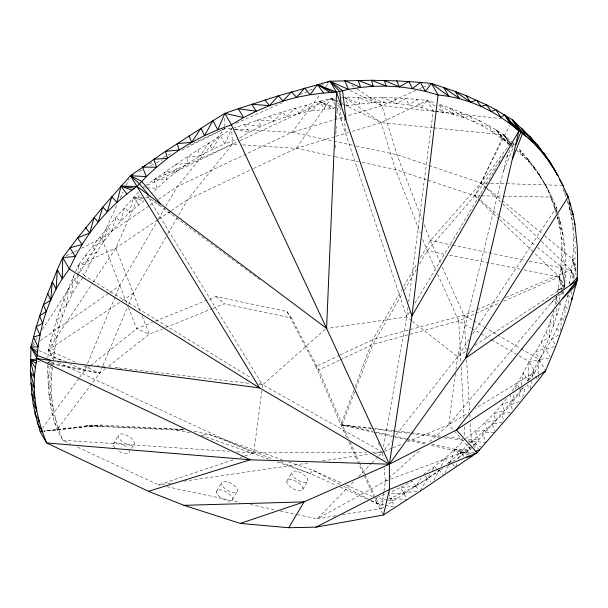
<?xml version="1.0" encoding="UTF-8"?>
<svg xmlns="http://www.w3.org/2000/svg" width="608" height="608" viewBox="0 0 608 608"><rect width="100%" height="100%" fill="white"/><g stroke="black" fill="none" stroke-linecap="round" stroke-linejoin="round"><path stroke-width="0.46" stroke-dasharray="3.04 2.28" d="M47.667 364.982C48.047 390.488 48.974 417.992 62.829 440.26L70.52 443.848M224.846 126.608L224.846 118.096M564.969 318.106L564.984 305.839L567.348 295.891M564.437 288.64C566.633 263.538 565.752 237.044 557.696 213.081M77.984 275.546L77.687 284.954C63.369 307.245 55.374 333.328 53.892 359.738M78.014 274.603L78.303 265.194C96.938 239.636 117.238 215.323 138.563 191.984M560.819 330.965L561.374 317.285L564.984 305.839L567.69 309.168M47.895 357.504L48.237 349.965L56.354 320.355L63.939 298.969L78.303 265.194L115.862 248.011L158.027 219.594M538.171 377.766L538.308 374.999M538.354 374.08L539.076 359.336C548.431 346.446 555.948 332.264 561.374 317.285L563.943 320.568M528.458 380.517L535.017 371.99L549.404 336.969L550.156 321.647L552.725 313.523M335.183 147.98L335.373 144.195M335.905 133.798L336.292 126.228M336.68 118.666L337.212 108.262L319.306 101.422L282.34 112.009L232.568 128.455M527.919 381.224L529.104 361.532C537.92 349.281 545.019 335.836 550.156 321.647L553.44 325.782L549.404 336.969L541.059 342.372L544.966 348.445L535.428 352.161L540.155 360.141L529.104 361.532L516.83 354.449M53.838 360.468L48.237 349.965L54.804 349.319L50.494 340.488L56.521 338.208L53.208 330.6L59.082 327.036L56.354 320.355L62.502 315.962L59.941 309.799L66.774 305.193L68.354 287.88L71.85 294.834L73.15 276.602L77.687 284.954L83.235 277.035M569.445 283.913C573.762 256.31 576.68 227.514 567.044 200.564M557.703 215.544L561.131 224.086L557.323 217.124C564.733 241.604 561.23 267.132 557.536 291.855M52.516 367.407C48.594 392.061 53.413 417.369 62.829 440.26L229.163 451.318M244.758 455.962L253.741 452.952L262.086 388.664M262.208 387.737L262.572 384.94L146.984 195.252M407.938 307.488L406.722 316.897L383.374 447.465M408.66 301.842L433.261 110.876L427.31 100.449C398.802 97.303 370.044 96.763 341.4 97.858M455.422 373.494L448.772 424.734L429.757 441.644M455.909 369.763L457.604 356.721L508.09 152.312M383.868 492.024L381.581 508.417L342.38 514.748M383.998 491.112L385.396 481.088L384.104 468.016M530.366 388.725L531.506 381.398M532.084 377.743L533.087 371.336L539.076 359.336L549.138 358.416M556.814 296.218L554.397 307.397M520.706 388.96L520.402 390.746L504.306 410.423L473.032 446.401M521.307 385.381L523.42 372.848L529.104 361.532L535.017 371.99L475.372 408.47M559.588 300.253L558.114 288.359L562.78 295.313L563.684 291.726M522.652 397.244L525.426 386.49M141.839 197.539L133.448 197.6L129.375 212.747C110.238 230.341 94.863 251.879 84.238 275.591L251.271 378.016M465.789 438.49C479.233 428.617 491.462 417.118 502.162 404.312L512.521 400.497L514.649 392.57M515.599 389.052L517.02 383.762L523.42 372.848L527.508 380.464M556.708 308.712L557.042 315.012L553.576 310.817L553.44 325.782L560.629 303.096M48.48 365.826L51.3 378.442L47.66 373.266L51.14 388.193L48.1 383.937L51.802 398.339L48.982 394.159L53.322 408.713L52.09 413.098L55.685 419.201L54.294 421.77L58.87 429.734L43.875 431.156L86.792 425.813L101.437 425.098L184.08 429.56L86.792 425.813L176.723 430.031L184.125 429.803M84.238 275.591L78.303 265.194L89.931 263.872L85.15 255.938L96.414 252.54L92.386 246.476L103.664 241.672L107.928 227.134L111.652 231.336L116.166 217.33L120.278 221.646L124.693 207.465L129.375 212.747L145.358 199.652M455.787 466.693L456.95 463.25M458.394 458.949L460.712 452.063C473.062 438.132 489.486 428.724 501.782 414.694C509.618 406.114 517.058 397.13 523.351 387.349M450.125 462.779L454.921 449.244L465.067 439.052M353.879 390.207L340.868 424.848L346.758 437.676M355.216 386.65L372.902 339.576L401.873 289.666M354.624 392.084L342.182 424.696L348.49 438.49M355.969 388.558L372.78 344.485L402.58 293.155M503.546 171.023L513.198 147.501L511.009 144.537M115.148 296.871L84.717 370.378L79.701 377.256M115.505 295.997L119.852 285.494L157.86 220.035M506.829 157.753L511.222 147.121M102.676 366.198L99.765 373.145L92.34 382.972M103.041 365.332L128.189 305.452M128.554 304.585L133.296 293.307L167.352 234.642M93.32 281.998L115.862 248.011L139.749 193.792M145.418 185.592L186.527 157.236L231.724 128.752L224.838 143.914C197.79 154.987 173.09 171.684 152.813 192.744M445.026 472.956L449.114 463.988M449.487 463.167L450.232 461.54L460.712 452.063L476.201 452.633M557.323 217.124L562.864 233.457L561.116 237.287L564.148 243.42L561.838 247.213L564.992 253.87L561.777 257.009L565.379 264.609L560.941 266.623L536.119 246.21M79.01 273.152L101.734 238.161L117.481 203.954M120.232 197.965L122.991 191.984M126.137 185.144L128.896 179.155M439.637 469.467L438.87 471.078L386.916 505.043M441.165 466.245L444.988 458.189L454.921 449.244L470.242 449.464L472.507 446.986L469.156 447.822L448.772 424.734L406.942 442.039M419.604 263.819L427.173 250.785L474.81 195.768L503.88 134.892C483.907 121.311 461.502 111.773 438.702 104.067L443.566 112.282C468.16 116.751 490.968 128.744 509.778 145.046M420.402 257.754L430.38 240.57L481.004 182.962L509.481 125.75M573.739 226.624L572.949 228.152L574.613 231.504M433.755 480.16L439.181 470.372L443.908 475.403M429.871 474.62L427.553 478.663L423.563 474.217L434.515 466.526L444.988 458.189L449.829 463.623M432.197 470.577L434.515 466.526L436.384 468.479M158.331 219.214L165.46 206.94M165.931 206.127L177.331 186.489L224.846 128.501L231.473 128.873M167.823 233.822L178.235 215.901M178.706 215.088L187.697 199.606L232.378 144.225L239.248 141.033M113.369 444.015L118.324 435.488M131.571 448.324L134.269 443.673M216.585 491.378L221.532 482.858M232.53 499.563L237.477 491.044M286.839 481.11L291.787 472.583M403.773 286.391L417.073 263.477M404.472 289.894L416.298 269.526M302.86 489.334L307.808 480.806M527.698 380.585L533.087 371.336L535.336 375.516M409.655 312.01L406.722 316.897L327.818 328.312M415.028 303.05L495.611 168.667M498.545 163.78L500.004 161.34M420.295 490.648L427.606 478.504L439.181 470.372M416.062 486.263L412.163 481.224L400.338 487.532L404.525 493.78L388.162 493.126L400.338 487.532L416.062 486.263L421.564 477.432M32.52 344.728L35.104 340.754M35.621 339.956L37.172 337.569M42.34 329.62L78.493 273.95M469.102 339.332L457.604 356.721L395.443 435.731M472.766 333.8L556.426 207.32C547.177 185.721 535.04 165.026 518.274 148.382M66.28 361.714L54.028 357.542L48.237 349.965L92.796 282.788M511.959 391.271L517.02 383.762L518.905 387.646M147.052 187.918L157.274 188.237L153.71 179.588L166.85 179.413L164.464 172.094L177.247 170.977L175.408 164.646L188.396 163.081L186.527 157.236L200.116 155.891L209.061 142.713L212.291 149.492L220.392 135.652L224.838 143.914L237.682 139.156M575.252 236.368L573.709 238.64L575.252 241.862M253.544 168.522L296.301 148.337L331.178 98.336L334.894 98.162M427.941 180.272L474.81 195.768L503.318 155.808M42.37 428.465L79.146 378.024M158.627 199.272L177.331 186.489L292.091 132.316L319.77 94.962M325.979 86.572L328.244 83.524M429.119 165.536L481.004 182.962L510.963 142.652M338.109 101.278L331.178 98.336L319.306 101.422L312.284 110.778C286.452 115.117 261.493 124.465 239.225 138.252M91.762 383.732L56.916 429.856L101.437 425.098L43.913 431.133M506.601 398.574L502.162 404.312L504.306 410.423L493.764 413.835L495.847 420.417L484.758 422.818L487.312 430.297L475.175 431.232L478.808 439.949L466.898 439.166M384.294 449.897L391.332 440.952M522.713 387.82L520.402 390.746L519.278 388.421M562.073 289.818L564.961 286.307L560.941 266.623L565.356 275.462M557.422 295.465L448.772 424.734L468.92 412.414M150.077 195.647L145.958 199.204M234.498 129.322L249.28 132.377L244.37 124.328L261.326 126.358L257.062 120.057L273.76 121.144L282.34 112.009L286.505 116.789L294.834 108.262L299.425 113.324L307.177 104.728L312.284 110.778L334.187 108.399L319.306 101.422L324.923 109.113M558.577 290.495L565.09 283.609L560.941 266.623L565.204 280.881M353.491 481.772L317.178 518.822L297.7 514.657M358.773 476.383L371.313 463.585M371.974 462.908L377.918 456.851M378.579 456.175L382.538 452.132L257.731 381.968M550.742 303.407L563.251 291.46M325.234 329.209L262.572 384.94L258.818 384.499M335.844 515.804L317.178 518.822L385.396 481.088L388.216 478.587M388.915 477.956L420.607 449.783M575.761 247.129L573.633 248.961L576.012 253.946M89.847 366.274L84.717 370.378L50.654 363.934M90.577 365.682L136.701 328.715L152.54 322.286M447.283 463.896L450.232 461.54L451.987 463.539M105.67 368.494L99.765 373.145L84.717 370.378L69.981 364.002M108.627 366.168L149.241 334.21L162.313 328.905M144.666 186.132L142.401 187.773L146.118 187.887M452.823 461.556L470.242 449.464L467.848 444.653M32.536 346.036L34.869 344.409M40.333 340.624L108.938 293.064M109.721 292.524L119.852 285.494L101.734 238.161L149.279 205.664M150.054 205.132L155.511 201.4M442.784 468.411L438.87 471.078L437.008 469.125M158.81 219.07L170.521 211.181M171.296 210.649L187.697 199.606L252.692 168.925M54.241 354.806L48.237 349.965L121.478 301.173M122.269 300.648L133.296 293.307L115.862 248.011M465.492 351.546L457.604 356.721L412.619 321.51M468.646 349.478L470.227 348.445M474.954 345.336L564.961 286.307L559.223 276.853L534.037 252.662M509.162 144.362L496.364 130.006L492.883 132.255L488.216 125.248L483.626 126.669L479.446 120.65L473.936 121.79L470.06 116.212L463.957 117.747L449.654 107.905L453.819 114.57L438.702 104.067M383.868 506.973L381.581 508.417L375.683 497.982L386.498 493.78M388.406 499.107C402.101 493.521 415.18 486.506 427.606 478.504L430.707 482.015M558.463 335.069L551.745 339.165L555.074 344.364M346.104 106.202C362.718 102.737 379.818 101.863 396.705 103.36L405.81 98.534L409.032 104.994L421.245 107.51L433.261 110.876L443.566 112.282L436.179 106.902M138.898 171.517L143.952 168.986M150.693 165.612L155.747 163.081M156.59 162.663L162.488 159.706M181.868 150.009L224.846 128.501L189.65 144.993M66.128 255.854L73.758 252.062M74.609 251.644L77.148 250.374M81.388 248.269L101.734 238.161M147.493 185.311L232.378 144.225L238.959 144.651M339.72 355.239L315.902 366.48L286.968 311.554L215.893 296.575L153.421 321.928M340.571 354.836L372.902 339.576L463.988 315.187L476.155 310.027M339.386 360.248L318.835 369.945L315.902 366.48L340.868 424.848L373.137 432.174M340.244 359.845L372.78 344.485L458.706 320.91L498.568 303.438M149.31 163.909L155.314 161.09M163.043 157.472L167.329 155.458M168.188 155.055L172.482 153.041M240.114 140.638L331.178 98.336L337.942 101.627M236.041 123.462L284.286 101.772M299.79 94.795L312.71 88.988M321.32 85.112L323.046 84.337M153.71 179.588L232.378 144.225L231.724 128.752M416.13 90.341L381.946 105.632L346.552 116.143M419.55 88.814L422.112 87.666M422.97 87.286L428.952 84.611M503.766 301.158L559.223 276.853L564.064 287.797M477.029 309.662L501.364 299.341M505.712 297.502L570.897 269.861L575.259 277.066M384.279 451.41L392.122 448.164M392.996 447.807L401.713 444.205M165.802 327.484L211.987 308.742M212.861 308.393L224.192 303.795L291.452 317.969L318.835 369.945L342.182 424.696L372.674 431.33M370.971 500.825L376.968 503.508L384.887 500.46M575.981 257.876L572.736 259.099L543.613 234.924M385.396 481.088L389.834 479.438M390.716 479.104L470.242 449.464L469.156 447.822M554.321 346.454L545.779 349.471L550.027 356.653M519.179 401.713L510.659 404.639L512.453 409.64M233.084 459.884L158.544 484.91L77.36 447.04M240.266 457.474L243.861 456.266M242.721 144.894L296.301 148.337L335.076 136.557M335.973 136.283L348.597 132.445M352.207 131.351L381.056 122.588L427.31 100.449L435.199 102.95M510.446 412.095L501.782 414.694L503.53 420.082M235.266 129.094L292.091 132.316L345.64 116.417M51.201 361.22L47.675 362.216L52.949 364.754L53.375 362.581L47.675 362.216L99.765 373.145L82.589 365.416M341.59 120.635L340.168 107.532L337.212 108.262L406.722 316.897L411.882 320.933M502.292 422.226L492.26 424.164L494.54 430.707M170.726 483.132L158.544 484.91L162.252 485.708M183.844 481.209L309.434 462.832M322.559 460.91L370.356 453.918M374.102 453.363L382.538 452.132L372.119 452.2M459.876 453.325L465.34 452.892L454.921 449.244L430.897 444.015M417.02 491.636L403.058 492.548L406.615 497.899M494.175 432.387L482.106 433.025L485.777 441.704M145.563 197.516L148.36 197.494L159.106 205.116L260.3 280.007M236.725 451.82L253.741 452.952L366.442 452.238M499.312 219.313L474.81 195.768L480.487 195.852M481.43 195.867L502.246 196.171M503.188 196.179L551.851 197.076L543.324 181.237L527.007 157.882L529.363 162.473L535.542 170.027L533.163 165.612L546.835 187.401L556.335 212.124M486.453 188.229L481.004 182.962L489.546 183.213M490.496 183.244L561.67 185.349M407.634 499.426L390.169 498.431L395.002 506.479M486.142 442.571L468.586 440.891M433.018 127.794L381.056 122.588L345.549 105.328M433.968 127.885L503.88 134.892L514.52 144.62M434.507 111.363L381.946 105.632L349.547 90.432M435.45 111.469L501.152 118.628M371.26 428.093L340.868 424.848L371.86 428.739M375.014 428.526L410.658 432.691M411.593 432.805L440.678 436.202M446.302 436.856L463.19 438.832M97.272 365.385L99.15 365.606M102.904 366.054L104.789 366.274M109.478 366.829L111.363 367.05M115.117 367.498L117.937 367.832M118.872 367.939L250.359 383.496M372.795 428.86L392.517 431.338M393.46 431.452L409.427 433.458M410.362 433.58L439.478 437.236M444.174 437.821L463.889 440.298M138.784 204.691L133.448 197.6L145.069 199.09M345.899 104.591L348.498 105.693L345.116 97.683L360.058 103.854L357.861 97.402L372.043 102.813L370.363 97.341L384.332 102.63L382.554 97.508L396.705 103.36L409.032 104.994L416.807 99.385L421.245 107.51L427.31 100.449L435.442 106.37M467.818 451.159L454.921 449.244L460.309 456.395M470.858 453.811L460.712 452.063L430.289 445.155M387.539 500.171L375.683 497.982L376.968 503.508L382.979 514.163M388.451 500.338L393.011 501.182L389.128 494.737M37.764 361.502L41.45 362.193M422.697 239.309L427.173 250.785L445.77 254.456M449.494 255.193L520.167 269.146M523.891 269.876L559.223 276.853L563.031 288.207M371.131 500.49L376.968 503.508L384.378 505.02M385.297 505.21L393.634 506.905M424.164 224.641L430.38 240.57L451.638 245.001M452.565 245.191L525.601 260.422M529.294 261.189L570.897 269.861L574.727 278.441M292.091 132.316L355.171 145.798M356.098 145.996L396.91 154.721L428.222 165.232M296.301 148.337L334.316 156.461M335.244 156.659L358.416 161.614M362.125 162.404L395.496 169.541L427.044 179.968M194.248 431.285L209.859 434.621L282.378 459.762M176.723 430.031L191.999 433.299M166.888 486.696L240.183 502.36M250.382 504.541L275.432 509.899M280.075 510.887L296.772 514.459M376.375 432.136L392.084 435.564M393.004 435.761L405.946 438.581M406.866 438.778L427.196 443.209M374.057 432.387L405.399 439.5M406.319 439.713L425.684 444.106M133.448 197.6L143.541 200.99M288.648 461.936L312.824 470.311L342.099 483.2M268.987 459.124L200.982 435.214L209.859 434.621L272.323 458.888M277.043 461.951L310.148 473.594L336.703 485.48M468.472 454.974L460.712 452.063L464.459 457.079M280.242 461.966L310.148 473.594L312.824 470.311L340.313 484.538M35.31 348.992L37.909 350.117M38.775 350.489L61.317 360.248M345.549 484.713L372.24 496.462M340.13 487.016L367.544 499.29M48.237 349.965L76.578 362.71M58.148 362.459L253.741 452.952M342.167 103.679L344.706 104.918M343.642 486.263L370.302 500.057M437.684 274.162L458.706 320.91L470.987 327.993M471.8 328.464L479.986 333.192M480.806 333.663L490.633 339.332M491.446 339.804L516.01 353.978M469.042 441.385L474.612 444.646M442.35 267.155L463.988 315.187L483.58 326.701M484.394 327.188L496.637 334.385M497.45 334.864L520.304 348.3M521.117 348.779L539.076 359.336L545.102 369.998M319.306 101.422L331.102 108.589M481.718 447.556L471.405 441.241L470.182 420.394M351.675 85.287L356.334 88.411M357.109 88.935L381.946 105.632L396.91 154.721L422.096 219.328M345.116 97.683L381.056 122.588L395.496 169.541L420.288 233.122M335.358 105.214L331.178 98.336L334.848 101.004M337.782 103.14L339.986 104.743M511.564 146.308L513.198 147.501M474.81 195.768L477.728 198.17M480.647 200.572L498.165 214.981M498.894 215.582L535.39 245.609M481.004 182.962L484.644 185.98M485.374 186.588L501.387 199.88M502.117 200.48L542.883 234.323M215.893 296.575L224.192 303.795M516.466 150.047L529.363 162.473L520.159 150.26L522.971 155.808L517.803 149.272M499.996 219.967L533.353 252.008M487.137 188.883L502.117 203.368M502.801 204.03L540.938 240.897M541.614 241.551L570.897 269.861L573.944 278.783M331.178 98.336L335.031 102.281M337.6 104.903L340.168 107.532M479.507 450.042L471.405 441.241L474.666 447.769M452.572 464.208L454.328 466.214M501.615 138.426L496.364 130.006L507.794 143.359M169.032 211.926L170.232 213.347M157.898 203.672L159.106 205.116M510.469 142.827L503.88 134.892L509.322 144.263M511.07 143.549L513.464 146.437M496.364 130.006L505.757 141.679M513.213 143.465L514.36 144.917M269.747 115.938L273.76 121.144M557.908 301.902L556.229 299.706L556.472 304.205M558.471 302.632L560.15 304.828M415.56 485.898L418.745 490.063M99.993 236.862L103.664 241.672M568.313 294.789L571.003 298.338M510.462 143.792L503.88 134.892L510.028 144.02M545.976 332.181L549.404 336.969M556.951 328.411L559.634 332.196M286.968 311.554L291.452 317.969M460.112 111.956L463.957 117.747M50.206 366.084L52.227 369.17M50.312 403.887L53.322 408.713M557.27 212.321L554.283 207.001L556.814 215.437M538.612 173.409L541.386 178.364M570.6 209.874L568.928 206.826L572.227 216.456M535.785 376.352L537.138 378.86M571.353 217.535L572.941 220.552M559.603 227.24L562.864 233.457M512.635 142.743L514.338 145.988M575.974 265.544L572.736 259.099L576.034 274.748M527.174 384.598L529.249 388.854M564.353 191.155L565.501 193.648M557.05 211.158L550.491 196.87L556.426 207.32L557.559 210.892M348.718 441.948L376.968 503.508M378.214 442.692L380.182 446.986M350.064 441.932L359.13 461.768M359.526 462.627L364.648 473.837M365.043 474.704L374.505 495.391M63.939 298.969L66.774 305.193M430.38 240.57L440.808 263.728M427.173 250.785L436.126 270.697M394.372 97.911L396.705 103.36M518.86 394.014L521.018 399.129M509.93 394.265L512.521 400.497M567.462 200.465L568.526 203.087M568.875 203.961L569.932 206.583M197.767 149.91L200.116 155.891M133.296 293.307L140.418 311.577M142.12 315.932L149.241 334.21L136.701 328.715L128.448 307.549M119.852 285.494L126.73 303.134M562.909 188.655L566.778 199.667M576.057 269.982L572.736 259.099L576.179 272.832M570.897 269.861L573.063 280.706M559.223 276.853L561.708 289.773M561.891 290.692L562.78 295.313M569.749 282.066L569.992 283.928M570.973 291.376L571.581 296.035M344.166 117.982L345.929 133.714M382.63 453.066L383.184 458.668M567.834 294.994L568.495 305.938M463.988 315.187L466.055 350.254M466.61 359.731L469.619 410.917M469.847 414.702L470.121 419.444M458.706 320.91L460.94 362.497M461.198 367.217L463.942 418.258M464.406 426.763L464.96 437.16M128.774 449.7A9.014 3.937 30.1 0 1 126.525 453.773A9.014 3.937 30.1 0 1 117.032 449.928M114.973 447.982A9.014 3.937 30.1 0 1 116.44 442.449A9.014 3.937 30.1 0 1 127.718 448.233M296.613 471.223L294.872 471.01A9.052 3.952 30.1 0 0 295.465 478.519A9.052 3.952 30.1 0 0 307.686 481.133A9.052 3.952 30.1 0 0 298.733 471.831L296.613 471.223M291.658 479.75L289.917 479.53A9.052 3.952 30.1 0 0 290.518 487.046A9.052 3.952 30.1 0 0 302.738 489.66A9.052 3.952 30.1 0 0 293.786 480.358L291.658 479.75M119.92 439.455A9.014 3.929 30.1 0 0 133.73 444.547A9.014 3.929 30.1 0 0 125.24 434.743A9.014 3.929 30.1 0 0 119.92 439.455M223.128 486.826A9.014 3.937 30.1 0 0 236.938 491.918A9.014 3.937 30.1 0 0 228.441 482.114A9.014 3.937 30.1 0 0 223.128 486.826M218.181 495.345A9.014 3.937 30.1 0 0 231.99 500.437A9.014 3.937 30.1 0 0 223.493 490.633A9.014 3.937 30.1 0 0 218.181 495.345"/><path stroke-width="0.91" d="M557.475 175.492L554.139 168.902L546.052 157.297L539.524 149.325L532.783 142.302L525.928 136.245L510.241 123.971L500.992 117.42L491.203 111.492L480.958 106.332L470.425 102.068L459.716 98.739L448.909 96.36L438.056 94.924L425.319 91.314L412.399 88.616L399.365 86.868L386.278 86.085L373.304 86.283L360.643 87.408L348.452 89.384L336.551 92.142L323.54 92.994L310.164 94.719L296.567 97.394L282.91 101.05L269.443 105.663L256.325 111.188L243.618 117.587L231.39 124.807L217.793 129.778L204.516 135.637L191.634 142.378L179.246 149.963L167.474 158.308L156.492 167.238L146.391 176.601L137.005 186.428L126.859 193.982L116.896 202.464L107.274 211.85L98.154 222.087L89.726 233.008L82.072 244.515L75.248 256.53L62.738 257.541L62.312 278.806C46.079 303.118 38.851 332.052 36.632 360.856C30.879 388.421 35.994 417.217 46.641 442.958L148.428 491.31L184.019 505.339L240.297 523.412L288.777 527.729L316.054 527.136L383.443 514.984L419.809 491.454L477.113 452.664L513.046 411.312L538.034 380.532L545.566 370.819L556.031 345.853L568.776 310.506L577.197 280.265L577.6 257.26L577.174 245.898L574.925 224.329L573.108 214.449L568.191 196.825L558 175.689L549.168 160.649L536.91 144.248L529.659 136.169L512.415 119.86L495.908 109.744L486.651 104.903L466.222 95.714L455.164 91.413L431.513 83.463L420.44 82.384L396.758 80.872L371.397 80.271L329.939 81.236L278.388 95.775L238.237 108.741L224.854 113.369L212.906 120.703L165.399 151.384L130.469 175.735L102.798 207.054L77.664 237.842L62.738 257.541L57.319 269.64L43.388 304.775L36.26 326.732L30.978 347.115L30.4 371.815L31.814 393.908L33.212 404.183L35.082 413.896L40.143 431.528L46.641 442.958L250.306 459.792L389.386 464.185L456.38 429.985L545.566 370.819M148.428 491.31L250.306 459.792L37.134 358.636L30.978 347.115L38.122 346.803L33.379 337.136L39.923 335.031L36.26 326.732L42.613 323.213L39.604 315.917L46.223 311.501L43.388 304.775L50.745 300.124L52.273 281.588L56.118 289.21L57.319 269.64L62.312 278.806L69.266 268.964L75.248 256.53L69.996 247.798L82.072 244.515L77.664 237.842L89.726 233.008L94.096 217.421L98.154 222.087L102.798 207.054L107.274 211.85L111.796 196.612L116.896 202.464L121.03 186.154L137.005 186.428L326.595 328.388L389.386 464.185L389.424 489.531L383.443 514.984M240.297 523.412L304.061 501.881L389.386 464.185L465.713 358.12L518.89 131.009L512.415 119.86L525.928 136.245L521.702 128.197L532.783 142.302L529.659 136.169L539.524 149.325L536.91 144.248L546.052 157.297L543.415 152.41L558 175.689M327.355 82.399L329.939 81.236L348.452 89.384L344.69 80.59L360.643 87.408L358.173 80.317L373.304 86.283L371.397 80.271L386.278 86.085L384.271 80.461L399.365 86.868L408.834 81.518L412.399 88.616L420.44 82.384L425.319 91.314L431.513 83.463L438.056 94.924L411.958 316.038L389.386 464.185L259.639 387.934L37.134 358.636L30.4 360.103L34.405 377.545L30.4 371.815L34.215 387.828L30.879 383.101L34.922 398.544L31.814 393.908L36.533 409.511L35.082 413.896L39.041 420.614L37.4 423.024L42.423 431.786L40.143 431.528M512.544 158.878L522.492 133.578L512.415 119.86L520.767 132.331L515.888 144.643M431.513 83.463L448.909 96.36L443.574 87.324L459.716 98.739L455.164 91.413L470.425 102.068L476.733 100.214L480.958 106.332L486.651 104.903L491.203 111.492L495.908 109.744L500.992 117.42L504.503 114.737L518.89 131.009L411.958 316.038L336.551 92.142L317.414 84.535L310.164 94.719L304.623 88.061L296.567 97.394L291.589 91.816L282.91 101.05L278.388 95.775L269.443 105.663L251.666 104.257L256.325 111.188L238.237 108.741L243.618 117.587L224.854 113.369L217.793 129.778L212.906 120.703L204.516 135.637L200.944 128.197L191.634 142.378L177.148 143.564L179.246 149.963L165.399 151.384L167.474 158.308L153.824 159.243L156.492 167.238L142.439 167.124L146.391 176.601L130.469 175.735L259.639 387.934L69.266 268.964L62.738 257.541M288.777 527.729L304.061 501.881L184.019 505.339M50.388 360.156L37.324 355.528L30.978 347.115L32.004 345.526M316.054 527.136L389.424 489.531L477.113 452.664L456.38 429.985L569.985 289.393L577.197 280.265L576.81 278.426M570.57 284.901L577.334 277.408M562.415 298.764L576.072 285.023M569.985 289.393L576.635 282.728M577.197 280.265L465.713 358.12L568.191 196.825L566.329 193.549M148.481 194.689L139.414 183.814L130.469 175.735L133 174.473M142.439 167.124L145.016 165.923M476.079 451.136L479.507 450.042M466.397 457.17L471.922 456.266M35.401 367.787L30.4 360.103L36.632 360.856M126.859 193.982L121.03 186.154L134.459 188.222M121.03 186.154L131.906 190.099M323.54 92.994L317.414 84.535L333.344 92.279M130.469 175.735L141.694 181.382L160.352 203.604M30.4 360.103L36.176 363.143M317.414 84.535L330.083 92.462M224.854 113.369L231.39 124.807L326.595 328.388L336.551 92.142L329.939 81.236L342.57 90.653L346.005 119.457M30.978 347.115L37.544 352.625M329.939 81.236L339.667 91.36L341.293 105.42M510.241 123.971L504.503 114.737L516.792 129.215M504.503 114.737L514.634 127.429M265.073 99.925L269.443 105.663M85.713 227.696L89.726 233.008M466.222 95.714L470.425 102.068M33.212 404.183L36.533 409.511M559.679 179.542L563.327 185.949M570 203.741L570.859 205.268L569.331 201.955M549.168 160.649L552.231 166.113M572.272 212.929L573.108 214.449L571.702 210.953M574.127 222.817L574.925 224.329L574.324 222.581M47.614 293.322L50.745 300.124M396.758 80.872L399.365 86.868M189.02 135.827L191.634 142.378M571.832 297.897L572.075 299.759"/></g></svg>
